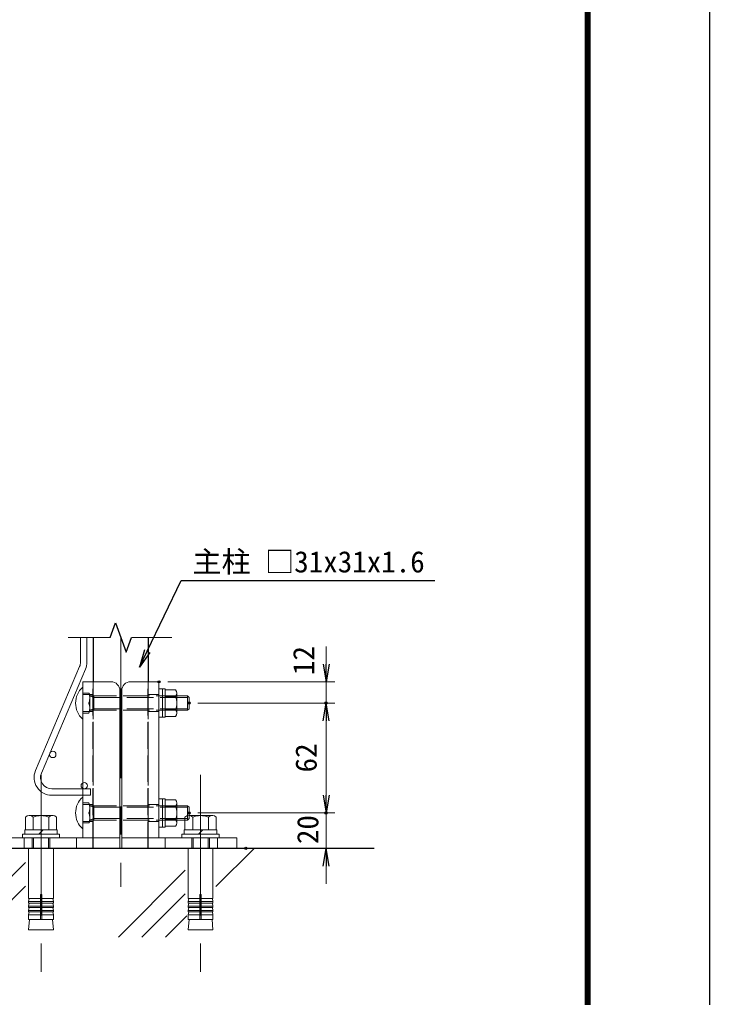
# Model space of a CAD drawing. Units: millimetres, scale not verified. Extents: x -4200 to 4200, y -2970 to 2970.
# Drawn here: x 2644 to 4200, y -874 to 1333 of the extents above; entities that cross this region are included whole.
import ezdxf
from ezdxf.enums import TextEntityAlignment as Align

# ---------------------------------------------------------------- set-up
doc = ezdxf.new("R2010")
doc.units = ezdxf.units.MM
doc.header["$LTSCALE"] = 10
doc.header["$PDMODE"] = 32
doc.header["$PDSIZE"] = 5
doc.linetypes.add('DASHED', pattern=[7.5, 6, -1.5])
doc.linetypes.add('USER1', pattern=[50.8, 31.75, -6.35, 6.35, -6.35])
for name, color, linetype, lineweight in [('0-0_D-STR-DIM', 7, 'Continuous', 13), ('0-1_D-STR3', 3, 'Continuous', 13), ('0-2_D-BMK', 2, 'USER1', 13), ('0-3_D-STR1', 1, 'Continuous', 25), ('0-5_D-STR2', 7, 'Continuous', 13), ('0-6_0', 7, 'Continuous', 25), ('0-8_D-STR-TXT', 7, 'Continuous', 25), ('0-A_D-DCR-HCH', 7, 'Continuous', 13), ('0-E_D-BGD', 7, 'Continuous', 25), ('0-F_D-TTL', 7, 'Continuous', 25)]:
    doc.layers.add(name, color=color, linetype=linetype, lineweight=lineweight)
doc.layers.add('0-7_Defpoints', color=7, linetype='Continuous')
doc.styles.add('ＭＳ ゴシック', font='')
doc.styles.get('ＭＳ ゴシック').set_extended_font_data('MS Gothic')

# ---------------------------------------------------------------- blocks, each defined once
blk = doc.blocks.new('ベースプレート部品\u3000側面図')
at = {"layer": '0-1_D-STR3'}
for p, q in [((39172.31, 25706.48), (39012.31, 25706.48)), ((39012.31, 25706.48), (39012.31, 24826.48)), ((39222.31, 24766.48), (39222.31, 25656.48)), ((39222.31, 24826.48), (38572.31, 24826.48)), ((38572.31, 24826.48), (38572.31, 24766.48)), ((39222.31, 24766.48), (38572.31, 24766.48))]:
    blk.add_line(p, q, dxfattribs=at)
at = {"layer": '0-1_D-STR3', "linetype": 'DASHED'}
for p, q in [((39072.31, 25706.48), (39072.31, 24826.48)), ((39072.31, 25633.98), (39012.31, 25633.98)), ((39072.31, 25538.98), (39012.31, 25538.98)), ((39072.31, 25013.98), (39012.31, 25013.98)), ((39072.31, 24918.98), (39012.31, 24918.98)), ((38682.31, 24826.48), (38682.31, 24766.48)), ((38977.31, 24826.48), (38977.31, 24766.48))]:
    blk.add_line(p, q, dxfattribs=at)
at = {"layer": '0-1_D-STR3'}
blk.add_arc((39172.31, 25656.48), 50, 0, 90, dxfattribs=at)
blk = doc.blocks.new('_Open')
at = {"layer": '0-6_0'}
blk.add_line((-10, 1.667), (0, 0), dxfattribs=at)
blk.add_lwpolyline([(-10, -1.667), (0, 0), (-10, 0)], dxfattribs=at)
blk = doc.blocks.new('BREAK')
at = {"layer": '0-6_0'}
for p, q in [((352.4, 128.3), (0, 256.5)), ((-352.4, -128.3), (352.4, 128.3)), ((0, -256.5), (-352.4, -128.3))]:
    blk.add_line(p, q, dxfattribs=at)
blk = doc.blocks.new('MLeader11')
at = {"layer": '0-0_D-STR-DIM', "lineweight": 25}
blk.add_line((2937.73, -95.18), (2914.32, -128.29), dxfattribs=at)
for points in [[(2931.73, -92.28), (3008.57, 66.66), (3304.18, 66.66), (3581.01, 66.66)], [(2925.72, -89.38), (2914.32, -128.29), (2931.73, -92.28)]]:
    blk.add_lwpolyline(points, dxfattribs=at)

msp = doc.modelspace()

# ---------------------------------------------------------------- linework, layer by layer
at = {"layer": '0-0_D-STR-DIM'}
for p, q in [((3335.47, -121.56), (3335.47, -81.56)), ((2978.32, -161.56), (3355.47, -161.56)), ((3335.47, -161.56), (3335.47, -209.57)), ((3046.33, -209.57), (3355.47, -209.57)), ((3046.33, -209.57), (3355.47, -209.57)), ((3335.47, -249.57), (3335.47, -417.57)), ((3335.47, -249.57), (3335.47, -289.57)), ((3335.47, -417.57), (3335.47, -377.57)), ((3046.33, -457.57), (3355.47, -457.57)), ((3046.33, -457.57), (3355.47, -457.57)), ((3335.47, -537.57), (3335.47, -457.57)), ((3174.33, -537.57), (3355.47, -537.57)), ((3335.47, -577.57), (3335.47, -617.57))]:
    msp.add_line(p, q, dxfattribs=at)
at = {"layer": '0-1_D-STR3'}
for p, q in [((2786.32, -245.57), (2786.32, -173.57)), ((2966.32, -177.57), (2966.32, -241.57)), ((2972.72, -177.57), (2966.32, -177.57)), ((2972.72, -179.57), (2972.72, -239.57)), ((2972.72, -179.57), (2995.92, -179.57)), ((2972.72, -194.57), (2995.92, -194.57)), ((2998.72, -186.46), (2998.72, -232.64)), ((2998.72, -193.55), (3023.12, -193.55)), ((2998.72, -196.75), (3023.12, -196.75)), ((3023.12, -225.55), (3023.12, -193.55)), ((3023.12, -193.55), (3026.32, -196.75)), ((3026.32, -222.35), (3026.32, -196.75)), ((2972.72, -224.57), (2995.92, -224.57)), ((2972.72, -239.57), (2995.92, -239.57)), ((2998.72, -222.35), (3023.12, -222.35)), ((2998.72, -225.55), (3023.12, -225.55)), ((3023.12, -225.55), (3026.32, -222.35)), ((2786.32, -493.57), (2786.32, -421.57)), ((2966.32, -425.57), (2966.32, -489.57)), ((2972.72, -425.57), (2966.32, -425.57)), ((2972.72, -427.57), (2972.72, -487.57)), ((2972.72, -427.57), (2995.92, -427.57)), ((2998.72, -434.46), (2998.72, -480.64)), ((2972.72, -442.57), (2995.92, -442.57)), ((2998.72, -441.55), (3023.12, -441.55)), ((2998.72, -444.75), (3023.12, -444.75)), ((3023.12, -473.55), (3023.12, -441.55)), ((3023.12, -441.55), (3026.32, -444.75)), ((3026.32, -470.35), (3026.32, -444.75)), ((2657.12, -495.57), (2657.12, -466.77)), ((2720.02, -463.57), (2665.52, -463.57)), ((2674.72, -466.77), (2674.72, -495.57)), ((2709.92, -466.77), (2709.92, -495.57)), ((2727.52, -495.57), (2727.52, -466.77)), ((2972.72, -472.57), (2995.92, -472.57)), ((2998.72, -470.35), (3023.12, -470.35)), ((2998.72, -473.55), (3023.12, -473.55)), ((3017.12, -495.57), (3017.12, -466.77)), ((3023.12, -473.55), (3026.32, -470.35)), ((3080.02, -463.57), (3025.52, -463.57)), ((3034.72, -466.77), (3034.72, -495.57)), ((3069.92, -466.77), (3069.92, -495.57)), ((3087.52, -495.57), (3087.52, -466.77)), ((2687.32, -505.57), (2697.32, -495.57)), ((2972.72, -487.57), (2995.92, -487.57)), ((3047.32, -505.57), (3057.32, -495.57)), ((2672.32, -537.57), (2672.32, -513.57)), ((2675.52, -537.57), (2675.52, -513.57)), ((2709.12, -537.57), (2709.12, -513.57)), ((2712.32, -537.57), (2712.32, -513.57)), ((3032.32, -537.57), (3032.32, -513.57)), ((3035.52, -537.57), (3035.52, -513.57)), ((3069.12, -537.57), (3069.12, -513.57)), ((3072.32, -537.57), (3072.32, -513.57)), ((2690.82, -657.57), (2664.32, -657.57)), ((2690.82, -642.4), (2690.82, -697.57)), ((2693.82, -642.4), (2693.82, -697.57)), ((2693.82, -657.57), (2720.32, -657.57)), ((3050.82, -657.57), (3024.32, -657.57)), ((3050.82, -642.4), (3050.82, -697.57)), ((3053.82, -642.4), (3053.82, -697.57)), ((3053.82, -657.57), (3080.32, -657.57)), ((2690.82, -667.57), (2663.49, -667.57)), ((2690.82, -677.57), (2664.32, -677.57)), ((2693.82, -667.57), (2720.32, -667.57)), ((2693.82, -677.57), (2720.32, -677.57)), ((3050.82, -667.57), (3023.49, -667.57)), ((3050.82, -677.57), (3024.32, -677.57)), ((3053.82, -667.57), (3080.32, -667.57)), ((3053.82, -677.57), (3080.32, -677.57)), ((2690.82, -687.57), (2664.32, -687.57)), ((2693.82, -687.57), (2720.32, -687.57)), ((3050.82, -687.57), (3024.32, -687.57)), ((3053.82, -687.57), (3080.32, -687.57))]:
    msp.add_line(p, q, dxfattribs=at)
at = {"layer": '0-1_D-STR3', "linetype": 'DASHED'}
for p, q in [((2786.32, -186.97), (2799.92, -186.97)), ((2799.92, -186.97), (2802.32, -191.13)), ((2802.32, -228.01), (2802.32, -191.13)), ((2802.32, -193.57), (2998.72, -193.55)), ((2802.32, -193.57), (2811.12, -196.77)), ((2811.12, -225.57), (2811.12, -193.57)), ((2811.12, -196.77), (2998.72, -196.75)), ((2786.32, -232.17), (2799.92, -232.17)), ((2799.92, -232.17), (2802.32, -228.01)), ((2802.32, -225.57), (2811.12, -222.37)), ((2802.32, -225.57), (2998.72, -225.55)), ((2811.12, -222.37), (2998.72, -222.35)), ((2786.32, -434.97), (2799.92, -434.97)), ((2799.92, -434.97), (2802.32, -439.13)), ((2802.32, -476.01), (2802.32, -439.13)), ((2802.32, -441.57), (2998.72, -441.55)), ((2802.32, -441.57), (2811.12, -444.77)), ((2811.12, -473.57), (2811.12, -441.57)), ((2811.12, -444.77), (2998.72, -444.75)), ((2786.32, -480.17), (2799.92, -480.17)), ((2799.92, -480.17), (2802.32, -476.01)), ((2802.32, -473.57), (2811.12, -470.37)), ((2802.32, -473.57), (2998.72, -473.55)), ((2811.12, -470.37), (2998.72, -470.35))]:
    msp.add_line(p, q, dxfattribs=at)
at = {"layer": '0-1_D-STR3'}
for points in [[(2966.32, -177.57), (2966.32, -241.57), (2958.32, -241.57), (2958.32, -177.57)], [(2966.32, -425.57), (2966.32, -489.57), (2958.32, -489.57), (2958.32, -425.57)], [(2734.32, -505.57), (2734.32, -513.57), (2650.32, -513.57), (2650.32, -505.57)], [(3094.32, -505.57), (3094.32, -513.57), (3010.32, -513.57), (3010.32, -505.57)]]:
    msp.add_lwpolyline(points, close=True, dxfattribs=at)
for points in [[(2972.72, -177.57), (2972.72, -241.57), (2966.32, -241.57)], [(2972.72, -425.57), (2972.72, -489.57), (2966.32, -489.57)], [(2655.52, -505.57), (2655.52, -495.57), (2729.12, -495.57), (2729.12, -505.57)], [(3015.52, -505.57), (3015.52, -495.57), (3089.12, -495.57), (3089.12, -505.57)], [(2693.82, -650.9), (2720.32, -650.9), (2720.32, -537.57), (2664.32, -537.57), (2664.32, -650.9), (2690.82, -650.9)], [(3053.82, -650.9), (3080.32, -650.9), (3080.32, -537.57), (3024.32, -537.57), (3024.32, -650.9), (3050.82, -650.9)], [(2665.57, -650.9), (2664.32, -657.57), (2664.32, -660.9), (2690.82, -660.9)], [(2665.57, -660.9), (2664.32, -667.57), (2664.32, -670.9), (2690.82, -670.9)], [(2719.07, -650.9), (2720.32, -657.57), (2720.32, -660.9), (2693.82, -660.9)], [(2719.07, -660.9), (2720.32, -667.57), (2720.32, -670.9), (2693.82, -670.9)], [(3025.57, -650.9), (3024.32, -657.57), (3024.32, -660.9), (3050.82, -660.9)], [(3025.57, -660.9), (3024.32, -667.57), (3024.32, -670.9), (3050.82, -670.9)], [(3079.07, -650.9), (3080.32, -657.57), (3080.32, -660.9), (3053.82, -660.9)], [(3079.07, -660.9), (3080.32, -667.57), (3080.32, -670.9), (3053.82, -670.9)], [(2665.57, -670.9), (2664.32, -677.57), (2664.32, -680.9), (2690.82, -680.9)], [(2719.07, -680.9), (2720.32, -687.57), (2720.32, -697.57), (2664.32, -697.57), (2664.32, -687.57), (2665.57, -680.9)], [(2719.07, -670.9), (2720.32, -677.57), (2720.32, -680.9), (2693.82, -680.9)], [(3025.57, -670.9), (3024.32, -677.57), (3024.32, -680.9), (3050.82, -680.9)], [(3079.07, -680.9), (3080.32, -687.57), (3080.32, -697.57), (3024.32, -697.57), (3024.32, -687.57), (3025.57, -680.9)], [(3079.07, -670.9), (3080.32, -677.57), (3080.32, -680.9), (3053.82, -680.9)], [(2718.22, -697.57), (2720.32, -721.57), (2664.32, -721.57), (2666.42, -697.57)], [(2720.32, -697.57), (2693.57, -697.57), (2664.32, -697.57)], [(3078.22, -697.57), (3080.32, -721.57), (3024.32, -721.57), (3026.42, -697.57)], [(3080.32, -697.57), (3053.57, -697.57), (3024.32, -697.57)]]:
    msp.add_lwpolyline(points, dxfattribs=at)
for centre, radius, start, end in [((2818.82, -209.57), 48.5, 132.07502, 227.92498), ((2987.34, -187.07), 11.39, 318.83491, 41.16509), ((2957.14, -209.57), 41.58, 338.85295, 21.14705), ((2987.33, -232.07), 11.4, 318.86505, 41.13495), ((2818.82, -457.57), 48.5, 132.07502, 227.92498), ((2987.34, -435.07), 11.39, 318.83491, 41.16509), ((2957.14, -457.57), 41.58, 338.85295, 21.14705), ((2665.92, -477.24), 13.68, 49.96723, 130.03277), ((2692.32, -513.57), 50, 69.39031, 110.60969), ((2718.72, -477), 13.5, 49.3117, 130.6883), ((2987.33, -480.07), 11.4, 318.86505, 41.13495), ((3025.92, -477.24), 13.68, 49.96723, 130.03277), ((3052.32, -513.57), 50, 69.39031, 110.60969), ((3078.72, -477), 13.5, 49.3117, 130.6883), ((2692.32, -642.4), 1.5, 0, 180), ((3052.32, -642.4), 1.5, 0, 180)]:
    msp.add_arc(centre, radius, start, end, dxfattribs=at)
at = {"layer": '0-1_D-STR3', "linetype": 'DASHED'}
for centre, radius, start, end in [((2774.32, -198.27), 27.99, 336.18668, 23.81332), ((2774.52, -220.87), 27.8, 336.0128, 23.9872), ((2774.32, -446.27), 27.99, 336.18668, 23.81332), ((2774.52, -468.87), 27.8, 336.0128, 23.9872)]:
    msp.add_arc(centre, radius, start, end, dxfattribs=at)
at = {"layer": '0-2_D-BMK'}
for p, q in [((2872.32, -61.7), (2872.32, -624.58)), ((2692.32, -371.17), (2692.32, -863.18)), ((3052.32, -371.17), (3052.32, -863.18))]:
    msp.add_line(p, q, dxfattribs=at)
at = {"layer": '0-3_D-STR1'}
for p, q in [((2810.32, -61.7), (2810.32, -161.57)), ((2934.32, -61.7), (2934.32, -161.57))]:
    msp.add_line(p, q, dxfattribs=at)
at = {"layer": '0-3_D-STR1', "linetype": 'DASHED'}
for p, q in [((2810.32, -537.57), (2810.32, -161.57)), ((2934.32, -537.57), (2934.32, -161.57))]:
    msp.add_line(p, q, dxfattribs=at)
at = {"layer": '0-5_D-STR2'}
for p, q in [((2781.52, -117.33), (2781.52, -61.7)), ((2795.92, -117.33), (2795.92, -61.7)), ((2679.9, -361.94), (2779.48, -127.33)), ((2693.15, -367.57), (2792.74, -132.96)), ((2803.92, -403.17), (2716.72, -403.17)), ((2803.92, -417.57), (2716.72, -417.57)), ((2803.92, -403.17), (2803.92, -417.57))]:
    msp.add_line(p, q, dxfattribs=at)
for centre in [(2718.85, -325.47), (2789.92, -395.97)]:
    msp.add_circle(centre, 7.2, dxfattribs=at)
for centre, radius, start, end in [((2755.92, -117.33), 25.6, 337, 0), ((2755.92, -117.33), 40, 337, 0), ((2716.72, -377.57), 40, 157, 270), ((2716.72, -377.57), 25.6, 157, 270)]:
    msp.add_arc(centre, radius, start, end, dxfattribs=at)
at = {"layer": '0-7_Defpoints'}
for p in [(2958.32, -161.56), (3026.33, -209.57), (3335.47, -209.57), (3026.33, -457.57), (3335.47, -457.57), (3335.47, -457.57), (3154.33, -537.57)]:
    msp.add_point(p, dxfattribs=at)
at = {"layer": '0-A_D-DCR-HCH'}
for p, q in [((2753.33, -61.7), (2848.38, -61.7)), ((2896.26, -61.7), (2987.19, -61.7)), ((3086.88, -623.78), (3173.09, -537.57)), ((2489.73, -737.57), (2657.67, -569.63)), ((2867.03, -737.57), (3017.68, -586.92)), ((2542.76, -737.57), (2657.67, -622.66)), ((2920.06, -737.57), (3017.68, -639.95)), ((2973.09, -737.57), (3020.94, -689.72))]:
    msp.add_line(p, q, dxfattribs=at)
at = {"layer": '0-E_D-BGD'}
msp.add_line((3443.75, -537.57), (2433.83, -537.57), dxfattribs=at)
at = {"layer": '0-F_D-TTL', "color": 2}
msp.add_lwpolyline([(-4199.74, 2970), (4200.26, 2970), (4200.26, -2970), (-4199.74, -2970)], close=True, dxfattribs=at)
at = {"layer": '0-F_D-TTL'}
for points in [[(-3929.74, 2750), (3930.26, 2750), (3930.26, -2750), (-3929.74, -2750)], [(-3927.24, 2747.5), (3927.76, 2747.5), (3927.76, -2747.5), (-3927.24, -2747.5)], [(-3924.74, 2745), (3925.26, 2745), (3925.26, -2745), (-3924.74, -2745)], [(-3922.24, 2742.5), (3922.76, 2742.5), (3922.76, -2742.5), (-3922.24, -2742.5)], [(-3919.74, 2740), (3920.26, 2740), (3920.26, -2740), (-3919.74, -2740)]]:
    msp.add_lwpolyline(points, close=True, dxfattribs=at)

# ---------------------------------------------------------------- block references
at = {"layer": '0-0_D-STR-DIM'}
msp.add_blockref('MLeader11', (0, 0), dxfattribs=at)
at = {"layer": '0-0_D-STR-DIM', "xscale": 4, "yscale": 4}
for p, rotation in [((3335.47, -161.56), 270), ((3335.47, -209.57), 90), ((3335.47, -209.57), 90), ((3335.47, -457.57), 270), ((3335.47, -457.57), 270), ((3335.47, -537.57), 90)]:
    msp.add_blockref('_Open', p, dxfattribs=dict(at, rotation=rotation))
at = {"layer": '0-0_D-STR-DIM', "yscale": 0.4}
for p, xscale in [((-12818.6, -10444.16), 0.4), ((18563.24, -10444.16), -0.4)]:
    msp.add_blockref('ベースプレート部品\u3000側面図', p, dxfattribs=dict(at, xscale=xscale))
at = {"layer": '0-A_D-DCR-HCH', "xscale": 0.09333333, "yscale": 0.09333333, "rotation": 270}
msp.add_blockref('BREAK', (2872.32, -61.7), dxfattribs=at)

# ---------------------------------------------------------------- texts
at = {"layer": '0-0_D-STR-DIM', "style": 'ＭＳ ゴシック'}
for s, p in [('12', (3323.31, -146.41)), ('62', (3328.72, -366.04)), ('20', (3332.44, -527.72))]:
    msp.add_text(s, height=48.09, rotation=90, dxfattribs=at).set_placement(p, align=Align.BOTTOM_LEFT)
at = {"layer": '0-8_D-STR-TXT', "style": 'ＭＳ ゴシック'}
msp.add_text('主柱 □31x31x1.6', height=48.09, dxfattribs=at).set_placement((3034.06, 70.78), align=Align.BOTTOM_LEFT)

doc.saveas('drawing.dxf')
